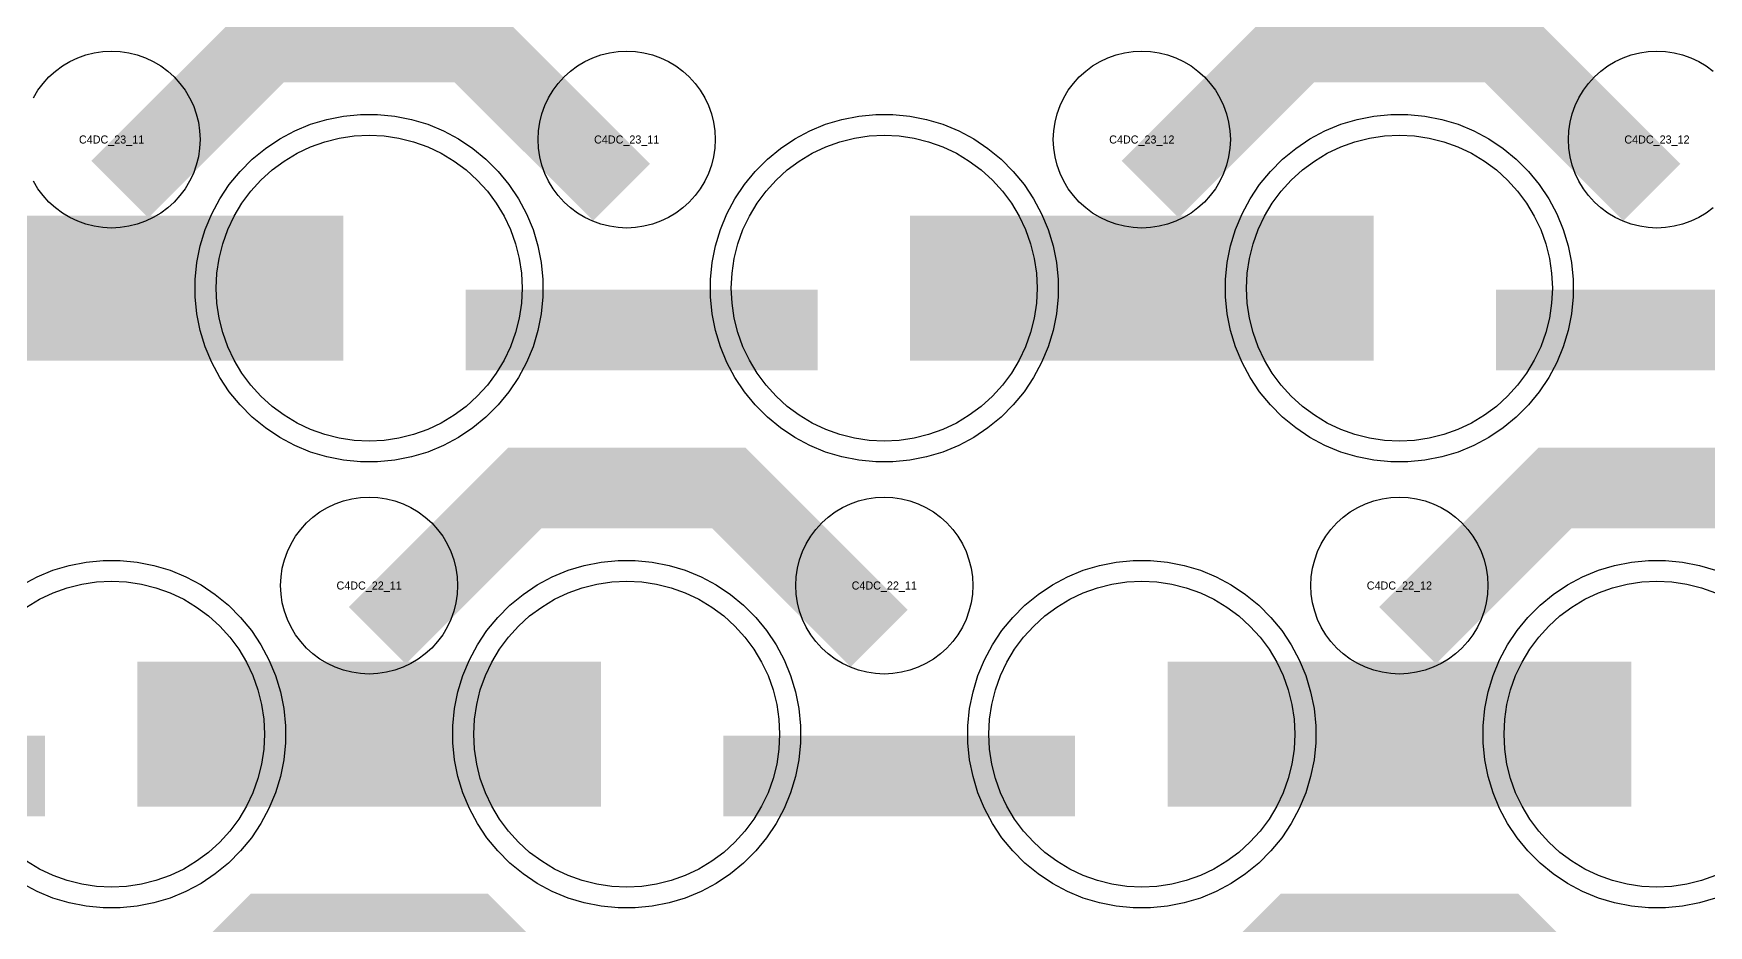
# Model space of a CAD drawing. Extents: x -11880 to 11880, y -14992 to 14992.
# Drawn here: x -8504 to -7984, y -11851 to -11573 of the extents above; entities that cross this region are included whole.
import ezdxf
from ezdxf.enums import TextEntityAlignment as Align

# ---------------------------------------------------------------- set-up
doc = ezdxf.new("R2010")
doc.units = 0
doc.header["$MEASUREMENT"] = 0
for name, color, linetype in [('GDS_775_DT_237', 138, 'CONTINUOUS'), ('RDL1_FS', 34, 'CONTINUOUS'), ('RDL_BS', 160, 'CONTINUOUS')]:
    doc.layers.add(name, color=color, linetype=linetype)

msp = doc.modelspace()

# ---------------------------------------------------------------- linework, layer by layer
at = {"layer": 'RDL1_FS', "color": 240, "true_color": 0xed1f24}
for points in [[(-8400, -11700.099), (-8404.657, -11699.87), (-8409.268, -11699.186), (-8413.791, -11698.054), (-8418.181, -11696.482), (-8422.395, -11694.49), (-8426.395, -11692.092), (-8430.14, -11689.314), (-8433.594, -11686.184), (-8436.724, -11682.73), (-8439.502, -11678.985), (-8441.9, -11674.985), (-8443.892, -11670.771), (-8445.464, -11666.381), (-8446.596, -11661.858), (-8447.28, -11657.247), (-8447.509, -11652.59), (-8447.28, -11647.933), (-8446.596, -11643.322), (-8445.464, -11638.799), (-8443.892, -11634.409), (-8441.9, -11630.195), (-8439.502, -11626.195), (-8436.724, -11622.45), (-8433.594, -11618.996), (-8430.14, -11615.866), (-8426.395, -11613.088), (-8422.395, -11610.69), (-8418.181, -11608.698), (-8413.791, -11607.126), (-8409.268, -11605.994), (-8404.657, -11605.31), (-8400, -11605.081), (-8395.343, -11605.31), (-8390.732, -11605.994), (-8386.209, -11607.126), (-8381.819, -11608.698), (-8377.605, -11610.69), (-8373.605, -11613.088), (-8369.86, -11615.866), (-8366.406, -11618.996), (-8363.276, -11622.45), (-8360.498, -11626.195), (-8358.1, -11630.195), (-8356.108, -11634.409), (-8354.536, -11638.799), (-8353.404, -11643.322), (-8352.72, -11647.933), (-8352.491, -11652.59), (-8352.72, -11657.247), (-8353.404, -11661.858), (-8354.536, -11666.381), (-8356.108, -11670.771), (-8358.1, -11674.985), (-8360.498, -11678.985), (-8363.276, -11682.73), (-8366.406, -11686.184), (-8369.86, -11689.314), (-8373.605, -11692.092), (-8377.605, -11694.49), (-8381.819, -11696.482), (-8386.209, -11698.054), (-8390.732, -11699.186), (-8395.343, -11699.87)], [(-8240, -11700.099), (-8244.657, -11699.87), (-8249.268, -11699.186), (-8253.791, -11698.054), (-8258.181, -11696.482), (-8262.395, -11694.49), (-8266.395, -11692.092), (-8270.14, -11689.314), (-8273.594, -11686.184), (-8276.724, -11682.73), (-8279.502, -11678.985), (-8281.9, -11674.985), (-8283.892, -11670.771), (-8285.464, -11666.381), (-8286.596, -11661.858), (-8287.28, -11657.247), (-8287.509, -11652.59), (-8287.28, -11647.933), (-8286.596, -11643.322), (-8285.464, -11638.799), (-8283.892, -11634.409), (-8281.9, -11630.195), (-8279.502, -11626.195), (-8276.724, -11622.45), (-8273.594, -11618.996), (-8270.14, -11615.866), (-8266.395, -11613.088), (-8262.395, -11610.69), (-8258.181, -11608.698), (-8253.791, -11607.126), (-8249.268, -11605.994), (-8244.657, -11605.31), (-8240, -11605.081), (-8235.343, -11605.31), (-8230.732, -11605.994), (-8226.209, -11607.126), (-8221.819, -11608.698), (-8217.605, -11610.69), (-8213.605, -11613.088), (-8209.86, -11615.866), (-8206.406, -11618.996), (-8203.276, -11622.45), (-8200.498, -11626.195), (-8198.1, -11630.195), (-8196.108, -11634.409), (-8194.536, -11638.799), (-8193.404, -11643.322), (-8192.72, -11647.933), (-8192.491, -11652.59), (-8192.72, -11657.247), (-8193.404, -11661.858), (-8194.536, -11666.381), (-8196.108, -11670.771), (-8198.1, -11674.985), (-8200.498, -11678.985), (-8203.276, -11682.73), (-8206.406, -11686.184), (-8209.86, -11689.314), (-8213.605, -11692.092), (-8217.605, -11694.49), (-8221.819, -11696.482), (-8226.209, -11698.054), (-8230.732, -11699.186), (-8235.343, -11699.87)], [(-8080, -11700.099), (-8084.657, -11699.87), (-8089.268, -11699.186), (-8093.791, -11698.054), (-8098.181, -11696.482), (-8102.395, -11694.49), (-8106.395, -11692.092), (-8110.14, -11689.314), (-8113.594, -11686.184), (-8116.724, -11682.73), (-8119.502, -11678.985), (-8121.9, -11674.985), (-8123.892, -11670.771), (-8125.464, -11666.381), (-8126.596, -11661.858), (-8127.28, -11657.247), (-8127.509, -11652.59), (-8127.28, -11647.933), (-8126.596, -11643.322), (-8125.464, -11638.799), (-8123.892, -11634.409), (-8121.9, -11630.195), (-8119.502, -11626.195), (-8116.724, -11622.45), (-8113.594, -11618.996), (-8110.14, -11615.866), (-8106.395, -11613.088), (-8102.395, -11610.69), (-8098.181, -11608.698), (-8093.791, -11607.126), (-8089.268, -11605.994), (-8084.657, -11605.31), (-8080, -11605.081), (-8075.343, -11605.31), (-8070.732, -11605.994), (-8066.209, -11607.126), (-8061.819, -11608.698), (-8057.605, -11610.69), (-8053.605, -11613.088), (-8049.86, -11615.866), (-8046.406, -11618.996), (-8043.276, -11622.45), (-8040.498, -11626.195), (-8038.1, -11630.195), (-8036.108, -11634.409), (-8034.536, -11638.799), (-8033.404, -11643.322), (-8032.72, -11647.933), (-8032.491, -11652.59), (-8032.72, -11657.247), (-8033.404, -11661.858), (-8034.536, -11666.381), (-8036.108, -11670.771), (-8038.1, -11674.985), (-8040.498, -11678.985), (-8043.276, -11682.73), (-8046.406, -11686.184), (-8049.86, -11689.314), (-8053.605, -11692.092), (-8057.605, -11694.49), (-8061.819, -11696.482), (-8066.209, -11698.054), (-8070.732, -11699.186), (-8075.343, -11699.87)]]:
    msp.add_lwpolyline(points, close=True, dxfattribs=at)
for points in [[(-8551.998, -11652.59, 45, 45, 0), (-8479.998, -11652.59, 45, 45, 0)], [(-8479.998, -11652.59, 45, 45, 0), (-8407.998, -11652.59, 45, 45, 0)], [(-8231.998, -11652.59, 45, 45, 0), (-8159.998, -11652.59, 45, 45, 0)], [(-8159.998, -11652.59, 45, 45, 0), (-8087.998, -11652.59, 45, 45, 0)]]:
    msp.add_lwpolyline(points, format="xyseb", dxfattribs=at)
at = {"layer": 'RDL1_FS'}
for points in [[(-8506.395, -11751.653), (-8502.395, -11749.255), (-8498.181, -11747.263), (-8493.791, -11745.691), (-8489.268, -11744.559), (-8484.657, -11743.875), (-8480, -11743.646), (-8475.343, -11743.875), (-8470.732, -11744.559), (-8466.209, -11745.691), (-8461.819, -11747.263), (-8457.605, -11749.255), (-8453.605, -11751.653), (-8449.86, -11754.431), (-8446.406, -11757.561), (-8443.276, -11761.015), (-8440.498, -11764.76), (-8438.1, -11768.76), (-8436.108, -11772.974), (-8434.536, -11777.364), (-8433.404, -11781.887), (-8432.72, -11786.498), (-8432.491, -11791.155), (-8432.72, -11795.812), (-8433.404, -11800.423), (-8434.536, -11804.946), (-8436.108, -11809.336), (-8438.1, -11813.55), (-8440.498, -11817.55), (-8443.276, -11821.295), (-8446.406, -11824.749), (-8449.86, -11827.879), (-8453.605, -11830.657), (-8457.605, -11833.055), (-8461.819, -11835.047), (-8466.209, -11836.619), (-8470.732, -11837.751), (-8475.343, -11838.435), (-8480, -11838.664), (-8484.657, -11838.435), (-8489.268, -11837.751), (-8493.791, -11836.619), (-8498.181, -11835.047), (-8502.395, -11833.055), (-8506.395, -11830.657)], [(-7981.819, -11835.047), (-7986.209, -11836.619), (-7990.732, -11837.751), (-7995.343, -11838.435), (-8000, -11838.664), (-8004.657, -11838.435), (-8009.268, -11837.751), (-8013.791, -11836.619), (-8018.181, -11835.047), (-8022.395, -11833.055), (-8026.395, -11830.657), (-8030.14, -11827.879), (-8033.594, -11824.749), (-8036.724, -11821.295), (-8039.502, -11817.55), (-8041.9, -11813.55), (-8043.892, -11809.336), (-8045.464, -11804.946), (-8046.596, -11800.423), (-8047.28, -11795.812), (-8047.509, -11791.155), (-8047.28, -11786.498), (-8046.596, -11781.887), (-8045.464, -11777.364), (-8043.892, -11772.974), (-8041.9, -11768.76), (-8039.502, -11764.76), (-8036.724, -11761.015), (-8033.594, -11757.561), (-8030.14, -11754.431), (-8026.395, -11751.653), (-8022.395, -11749.255), (-8018.181, -11747.263), (-8013.791, -11745.691), (-8009.268, -11744.559), (-8004.657, -11743.875), (-8000, -11743.646), (-7995.343, -11743.875), (-7990.732, -11744.559), (-7986.209, -11745.691), (-7981.819, -11747.263)]]:
    msp.add_lwpolyline(points, dxfattribs=at)
for points in [[(-8320, -11838.664), (-8324.657, -11838.435), (-8329.268, -11837.751), (-8333.791, -11836.619), (-8338.181, -11835.047), (-8342.395, -11833.055), (-8346.395, -11830.657), (-8350.14, -11827.879), (-8353.594, -11824.749), (-8356.724, -11821.295), (-8359.502, -11817.55), (-8361.9, -11813.55), (-8363.892, -11809.336), (-8365.464, -11804.946), (-8366.596, -11800.423), (-8367.28, -11795.812), (-8367.509, -11791.155), (-8367.28, -11786.498), (-8366.596, -11781.887), (-8365.464, -11777.364), (-8363.892, -11772.974), (-8361.9, -11768.76), (-8359.502, -11764.76), (-8356.724, -11761.015), (-8353.594, -11757.561), (-8350.14, -11754.431), (-8346.395, -11751.653), (-8342.395, -11749.255), (-8338.181, -11747.263), (-8333.791, -11745.691), (-8329.268, -11744.559), (-8324.657, -11743.875), (-8320, -11743.646), (-8315.343, -11743.875), (-8310.732, -11744.559), (-8306.209, -11745.691), (-8301.819, -11747.263), (-8297.605, -11749.255), (-8293.605, -11751.653), (-8289.86, -11754.431), (-8286.406, -11757.561), (-8283.276, -11761.015), (-8280.498, -11764.76), (-8278.1, -11768.76), (-8276.108, -11772.974), (-8274.536, -11777.364), (-8273.404, -11781.887), (-8272.72, -11786.498), (-8272.491, -11791.155), (-8272.72, -11795.812), (-8273.404, -11800.423), (-8274.536, -11804.946), (-8276.108, -11809.336), (-8278.1, -11813.55), (-8280.498, -11817.55), (-8283.276, -11821.295), (-8286.406, -11824.749), (-8289.86, -11827.879), (-8293.605, -11830.657), (-8297.605, -11833.055), (-8301.819, -11835.047), (-8306.209, -11836.619), (-8310.732, -11837.751), (-8315.343, -11838.435)], [(-8160, -11838.664), (-8164.657, -11838.435), (-8169.268, -11837.751), (-8173.791, -11836.619), (-8178.181, -11835.047), (-8182.395, -11833.055), (-8186.395, -11830.657), (-8190.14, -11827.879), (-8193.594, -11824.749), (-8196.724, -11821.295), (-8199.502, -11817.55), (-8201.9, -11813.55), (-8203.892, -11809.336), (-8205.464, -11804.946), (-8206.596, -11800.423), (-8207.28, -11795.812), (-8207.509, -11791.155), (-8207.28, -11786.498), (-8206.596, -11781.887), (-8205.464, -11777.364), (-8203.892, -11772.974), (-8201.9, -11768.76), (-8199.502, -11764.76), (-8196.724, -11761.015), (-8193.594, -11757.561), (-8190.14, -11754.431), (-8186.395, -11751.653), (-8182.395, -11749.255), (-8178.181, -11747.263), (-8173.791, -11745.691), (-8169.268, -11744.559), (-8164.657, -11743.875), (-8160, -11743.646), (-8155.343, -11743.875), (-8150.732, -11744.559), (-8146.209, -11745.691), (-8141.819, -11747.263), (-8137.605, -11749.255), (-8133.605, -11751.653), (-8129.86, -11754.431), (-8126.406, -11757.561), (-8123.276, -11761.015), (-8120.498, -11764.76), (-8118.1, -11768.76), (-8116.108, -11772.974), (-8114.536, -11777.364), (-8113.404, -11781.887), (-8112.72, -11786.498), (-8112.491, -11791.155), (-8112.72, -11795.812), (-8113.404, -11800.423), (-8114.536, -11804.946), (-8116.108, -11809.336), (-8118.1, -11813.55), (-8120.498, -11817.55), (-8123.276, -11821.295), (-8126.406, -11824.749), (-8129.86, -11827.879), (-8133.605, -11830.657), (-8137.605, -11833.055), (-8141.819, -11835.047), (-8146.209, -11836.619), (-8150.732, -11837.751), (-8155.343, -11838.435)]]:
    msp.add_lwpolyline(points, close=True, dxfattribs=at)
for points in [[(-8471.998, -11791.155, 45, 45, 0), (-8399.998, -11791.155, 45, 45, 0)], [(-8399.998, -11791.155, 45, 45, 0), (-8327.998, -11791.155, 45, 45, 0)], [(-8151.998, -11791.155, 45, 45, 0), (-8079.998, -11791.155, 45, 45, 0)], [(-8079.998, -11791.155, 45, 45, 0), (-8007.998, -11791.155, 45, 45, 0)]]:
    msp.add_lwpolyline(points, format="xyseb", dxfattribs=at)
at = {"layer": 'RDL_BS'}
for points in [[(-8477.438, -11621.904, 25, 25, 0), (-8431.623, -11576.089, 25, 25, 0), (-8398.07, -11576.089, 25, 25, 0)], [(-8321.599, -11622.803, 25, 25, 0), (-8368.313, -11576.089, 25, 25, 0), (-8398.071, -11576.089, 25, 25, 0)], [(-8157.438, -11621.904, 25, 25, 0), (-8111.623, -11576.089, 25, 25, 0), (-8078.07, -11576.089, 25, 25, 0)], [(-8001.599, -11622.803, 25, 25, 0), (-8048.313, -11576.089, 25, 25, 0), (-8078.071, -11576.089, 25, 25, 0)], [(-8397.438, -11760.469, 25, 25, 0), (-8351.623, -11714.654, 25, 25, 0), (-8318.07, -11714.654, 25, 25, 0)], [(-8241.599, -11761.368, 25, 25, 0), (-8288.313, -11714.654, 25, 25, 0), (-8318.071, -11714.654, 25, 25, 0)], [(-8077.438, -11760.469, 25, 25, 0), (-8031.623, -11714.654, 25, 25, 0), (-7998.07, -11714.654, 25, 25, 0)], [(-7921.599, -11761.368, 25, 25, 0), (-7968.313, -11714.654, 25, 25, 0), (-7998.071, -11714.654, 25, 25, 0)], [(-8609.984, -11804.168, 25, 25, 0), (-8500.719, -11804.168, 25, 25, 0)], [(-8289.984, -11804.168, 25, 25, 0), (-8180.719, -11804.168, 25, 25, 0)], [(-8477.438, -11899.034, 25, 25, 0), (-8431.623, -11853.219, 25, 25, 0), (-8398.07, -11853.219, 25, 25, 0)], [(-8321.599, -11899.933, 25, 25, 0), (-8368.313, -11853.219, 25, 25, 0), (-8398.071, -11853.219, 25, 25, 0)], [(-8157.438, -11899.034, 25, 25, 0), (-8111.623, -11853.219, 25, 25, 0), (-8078.07, -11853.219, 25, 25, 0)], [(-8001.599, -11899.933, 25, 25, 0), (-8048.313, -11853.219, 25, 25, 0), (-8078.071, -11853.219, 25, 25, 0)]]:
    msp.add_lwpolyline(points, format="xyseb", dxfattribs=at)
for points in [[(-8504.25, -11593.446), (-8502.857, -11591.122), (-8501.254, -11588.959), (-8499.442, -11586.96), (-8497.443, -11585.148), (-8495.28, -11583.545), (-8492.956, -11582.152), (-8490.519, -11581), (-8487.984, -11580.093), (-8485.365, -11579.436), (-8482.693, -11579.04), (-8480, -11578.908), (-8477.307, -11579.04), (-8474.635, -11579.436), (-8472.016, -11580.093), (-8469.481, -11581), (-8467.044, -11582.152), (-8464.72, -11583.545), (-8462.557, -11585.148), (-8460.558, -11586.96), (-8458.746, -11588.959), (-8457.143, -11591.122), (-8455.75, -11593.446), (-8454.598, -11595.883), (-8453.691, -11598.418), (-8453.034, -11601.037), (-8452.638, -11603.709), (-8452.506, -11606.402), (-8452.638, -11609.095), (-8453.034, -11611.767), (-8453.691, -11614.386), (-8454.598, -11616.921), (-8455.75, -11619.358), (-8457.143, -11621.682), (-8458.746, -11623.845), (-8460.558, -11625.844), (-8462.557, -11627.656), (-8464.72, -11629.259), (-8467.044, -11630.652), (-8469.481, -11631.804), (-8472.016, -11632.711), (-8474.635, -11633.368), (-8477.307, -11633.764), (-8480, -11633.896), (-8482.693, -11633.764), (-8485.365, -11633.368), (-8487.984, -11632.711), (-8490.519, -11631.804), (-8492.956, -11630.652), (-8495.28, -11629.259), (-8497.443, -11627.656), (-8499.442, -11625.844), (-8501.254, -11623.845), (-8502.857, -11621.682), (-8504.25, -11619.358)], [(-7982.557, -11627.656), (-7984.72, -11629.259), (-7987.044, -11630.652), (-7989.481, -11631.804), (-7992.016, -11632.711), (-7994.635, -11633.368), (-7997.307, -11633.764), (-8000, -11633.896), (-8002.693, -11633.764), (-8005.365, -11633.368), (-8007.984, -11632.711), (-8010.519, -11631.804), (-8012.956, -11630.652), (-8015.28, -11629.259), (-8017.443, -11627.656), (-8019.442, -11625.844), (-8021.254, -11623.845), (-8022.857, -11621.682), (-8024.25, -11619.358), (-8025.402, -11616.921), (-8026.309, -11614.386), (-8026.966, -11611.767), (-8027.362, -11609.095), (-8027.494, -11606.402), (-8027.362, -11603.709), (-8026.966, -11601.037), (-8026.309, -11598.418), (-8025.402, -11595.883), (-8024.25, -11593.446), (-8022.857, -11591.122), (-8021.254, -11588.959), (-8019.442, -11586.96), (-8017.443, -11585.148), (-8015.28, -11583.545), (-8012.956, -11582.152), (-8010.519, -11581), (-8007.984, -11580.093), (-8005.365, -11579.436), (-8002.693, -11579.04), (-8000, -11578.908), (-7997.307, -11579.04), (-7994.635, -11579.436), (-7992.016, -11580.093), (-7989.481, -11581), (-7987.044, -11582.152), (-7984.72, -11583.545), (-7982.557, -11585.148)], [(-8507.777, -11744.772), (-8503.115, -11742.28), (-8498.205, -11740.249), (-8493.165, -11738.718), (-8487.938, -11737.672), (-8482.644, -11737.155), (-8477.356, -11737.155), (-8472.062, -11737.672), (-8466.835, -11738.718), (-8461.795, -11740.249), (-8456.885, -11742.28), (-8452.223, -11744.772), (-8447.809, -11747.719), (-8443.708, -11751.081), (-8439.926, -11754.863), (-8436.564, -11758.964), (-8433.617, -11763.378), (-8431.125, -11768.04), (-8429.094, -11772.95), (-8427.563, -11777.99), (-8426.517, -11783.217), (-8426, -11788.511), (-8426, -11793.799), (-8426.517, -11799.093), (-8427.563, -11804.32), (-8429.094, -11809.36), (-8431.125, -11814.27), (-8433.617, -11818.932), (-8436.564, -11823.346), (-8439.926, -11827.447), (-8443.708, -11831.229), (-8447.809, -11834.591), (-8452.223, -11837.538), (-8456.885, -11840.03), (-8461.795, -11842.061), (-8466.835, -11843.592), (-8472.062, -11844.638), (-8477.356, -11845.155), (-8482.644, -11845.155), (-8487.938, -11844.638), (-8493.165, -11843.592), (-8498.205, -11842.061), (-8503.115, -11840.03), (-8507.777, -11837.538)], [(-7981.795, -11842.061), (-7986.835, -11843.592), (-7992.062, -11844.638), (-7997.356, -11845.155), (-8002.644, -11845.155), (-8007.938, -11844.638), (-8013.165, -11843.592), (-8018.205, -11842.061), (-8023.115, -11840.03), (-8027.777, -11837.538), (-8032.191, -11834.591), (-8036.292, -11831.229), (-8040.074, -11827.447), (-8043.436, -11823.346), (-8046.383, -11818.932), (-8048.875, -11814.27), (-8050.906, -11809.36), (-8052.437, -11804.32), (-8053.483, -11799.093), (-8054, -11793.799), (-8054, -11788.511), (-8053.483, -11783.217), (-8052.437, -11777.99), (-8050.906, -11772.95), (-8048.875, -11768.04), (-8046.383, -11763.378), (-8043.436, -11758.964), (-8040.074, -11754.863), (-8036.292, -11751.081), (-8032.191, -11747.719), (-8027.777, -11744.772), (-8023.115, -11742.28), (-8018.205, -11740.249), (-8013.165, -11738.718), (-8007.938, -11737.672), (-8002.644, -11737.155), (-7997.356, -11737.155), (-7992.062, -11737.672), (-7986.835, -11738.718), (-7981.795, -11740.249)]]:
    msp.add_lwpolyline(points, dxfattribs=at)
for points in [[(-8320, -11633.896), (-8322.693, -11633.764), (-8325.365, -11633.368), (-8327.984, -11632.711), (-8330.519, -11631.804), (-8332.956, -11630.652), (-8335.28, -11629.259), (-8337.443, -11627.656), (-8339.442, -11625.844), (-8341.254, -11623.845), (-8342.857, -11621.682), (-8344.25, -11619.358), (-8345.402, -11616.921), (-8346.309, -11614.386), (-8346.966, -11611.767), (-8347.362, -11609.095), (-8347.494, -11606.402), (-8347.362, -11603.709), (-8346.966, -11601.037), (-8346.309, -11598.418), (-8345.402, -11595.883), (-8344.25, -11593.446), (-8342.857, -11591.122), (-8341.254, -11588.959), (-8339.442, -11586.96), (-8337.443, -11585.148), (-8335.28, -11583.545), (-8332.956, -11582.152), (-8330.519, -11581), (-8327.984, -11580.093), (-8325.365, -11579.436), (-8322.693, -11579.04), (-8320, -11578.908), (-8317.307, -11579.04), (-8314.635, -11579.436), (-8312.016, -11580.093), (-8309.481, -11581), (-8307.044, -11582.152), (-8304.72, -11583.545), (-8302.557, -11585.148), (-8300.558, -11586.96), (-8298.746, -11588.959), (-8297.143, -11591.122), (-8295.75, -11593.446), (-8294.598, -11595.883), (-8293.691, -11598.418), (-8293.034, -11601.037), (-8292.638, -11603.709), (-8292.506, -11606.402), (-8292.638, -11609.095), (-8293.034, -11611.767), (-8293.691, -11614.386), (-8294.598, -11616.921), (-8295.75, -11619.358), (-8297.143, -11621.682), (-8298.746, -11623.845), (-8300.558, -11625.844), (-8302.557, -11627.656), (-8304.72, -11629.259), (-8307.044, -11630.652), (-8309.481, -11631.804), (-8312.016, -11632.711), (-8314.635, -11633.368), (-8317.307, -11633.764)], [(-8160, -11633.896), (-8162.693, -11633.764), (-8165.365, -11633.368), (-8167.984, -11632.711), (-8170.519, -11631.804), (-8172.956, -11630.652), (-8175.28, -11629.259), (-8177.443, -11627.656), (-8179.442, -11625.844), (-8181.254, -11623.845), (-8182.857, -11621.682), (-8184.25, -11619.358), (-8185.402, -11616.921), (-8186.309, -11614.386), (-8186.966, -11611.767), (-8187.362, -11609.095), (-8187.494, -11606.402), (-8187.362, -11603.709), (-8186.966, -11601.037), (-8186.309, -11598.418), (-8185.402, -11595.883), (-8184.25, -11593.446), (-8182.857, -11591.122), (-8181.254, -11588.959), (-8179.442, -11586.96), (-8177.443, -11585.148), (-8175.28, -11583.545), (-8172.956, -11582.152), (-8170.519, -11581), (-8167.984, -11580.093), (-8165.365, -11579.436), (-8162.693, -11579.04), (-8160, -11578.908), (-8157.307, -11579.04), (-8154.635, -11579.436), (-8152.016, -11580.093), (-8149.481, -11581), (-8147.044, -11582.152), (-8144.72, -11583.545), (-8142.557, -11585.148), (-8140.558, -11586.96), (-8138.746, -11588.959), (-8137.143, -11591.122), (-8135.75, -11593.446), (-8134.598, -11595.883), (-8133.691, -11598.418), (-8133.034, -11601.037), (-8132.638, -11603.709), (-8132.506, -11606.402), (-8132.638, -11609.095), (-8133.034, -11611.767), (-8133.691, -11614.386), (-8134.598, -11616.921), (-8135.75, -11619.358), (-8137.143, -11621.682), (-8138.746, -11623.845), (-8140.558, -11625.844), (-8142.557, -11627.656), (-8144.72, -11629.259), (-8147.044, -11630.652), (-8149.481, -11631.804), (-8152.016, -11632.711), (-8154.635, -11633.368), (-8157.307, -11633.764)], [(-8400, -11772.461), (-8402.693, -11772.329), (-8405.365, -11771.933), (-8407.984, -11771.276), (-8410.519, -11770.369), (-8412.956, -11769.217), (-8415.28, -11767.824), (-8417.443, -11766.221), (-8419.442, -11764.409), (-8421.254, -11762.41), (-8422.857, -11760.247), (-8424.25, -11757.923), (-8425.402, -11755.486), (-8426.309, -11752.951), (-8426.966, -11750.332), (-8427.362, -11747.66), (-8427.494, -11744.967), (-8427.362, -11742.274), (-8426.966, -11739.602), (-8426.309, -11736.983), (-8425.402, -11734.448), (-8424.25, -11732.011), (-8422.857, -11729.687), (-8421.254, -11727.524), (-8419.442, -11725.525), (-8417.443, -11723.713), (-8415.28, -11722.11), (-8412.956, -11720.717), (-8410.519, -11719.565), (-8407.984, -11718.658), (-8405.365, -11718.001), (-8402.693, -11717.605), (-8400, -11717.473), (-8397.307, -11717.605), (-8394.635, -11718.001), (-8392.016, -11718.658), (-8389.481, -11719.565), (-8387.044, -11720.717), (-8384.72, -11722.11), (-8382.557, -11723.713), (-8380.558, -11725.525), (-8378.746, -11727.524), (-8377.143, -11729.687), (-8375.75, -11732.011), (-8374.598, -11734.448), (-8373.691, -11736.983), (-8373.034, -11739.602), (-8372.638, -11742.274), (-8372.506, -11744.967), (-8372.638, -11747.66), (-8373.034, -11750.332), (-8373.691, -11752.951), (-8374.598, -11755.486), (-8375.75, -11757.923), (-8377.143, -11760.247), (-8378.746, -11762.41), (-8380.558, -11764.409), (-8382.557, -11766.221), (-8384.72, -11767.824), (-8387.044, -11769.217), (-8389.481, -11770.369), (-8392.016, -11771.276), (-8394.635, -11771.933), (-8397.307, -11772.329)], [(-8240, -11772.461), (-8242.693, -11772.329), (-8245.365, -11771.933), (-8247.984, -11771.276), (-8250.519, -11770.369), (-8252.956, -11769.217), (-8255.28, -11767.824), (-8257.443, -11766.221), (-8259.442, -11764.409), (-8261.254, -11762.41), (-8262.857, -11760.247), (-8264.25, -11757.923), (-8265.402, -11755.486), (-8266.309, -11752.951), (-8266.966, -11750.332), (-8267.362, -11747.66), (-8267.494, -11744.967), (-8267.362, -11742.274), (-8266.966, -11739.602), (-8266.309, -11736.983), (-8265.402, -11734.448), (-8264.25, -11732.011), (-8262.857, -11729.687), (-8261.254, -11727.524), (-8259.442, -11725.525), (-8257.443, -11723.713), (-8255.28, -11722.11), (-8252.956, -11720.717), (-8250.519, -11719.565), (-8247.984, -11718.658), (-8245.365, -11718.001), (-8242.693, -11717.605), (-8240, -11717.473), (-8237.307, -11717.605), (-8234.635, -11718.001), (-8232.016, -11718.658), (-8229.481, -11719.565), (-8227.044, -11720.717), (-8224.72, -11722.11), (-8222.557, -11723.713), (-8220.558, -11725.525), (-8218.746, -11727.524), (-8217.143, -11729.687), (-8215.75, -11732.011), (-8214.598, -11734.448), (-8213.691, -11736.983), (-8213.034, -11739.602), (-8212.638, -11742.274), (-8212.506, -11744.967), (-8212.638, -11747.66), (-8213.034, -11750.332), (-8213.691, -11752.951), (-8214.598, -11755.486), (-8215.75, -11757.923), (-8217.143, -11760.247), (-8218.746, -11762.41), (-8220.558, -11764.409), (-8222.557, -11766.221), (-8224.72, -11767.824), (-8227.044, -11769.217), (-8229.481, -11770.369), (-8232.016, -11771.276), (-8234.635, -11771.933), (-8237.307, -11772.329)], [(-8080, -11772.461), (-8082.693, -11772.329), (-8085.365, -11771.933), (-8087.984, -11771.276), (-8090.519, -11770.369), (-8092.956, -11769.217), (-8095.28, -11767.824), (-8097.443, -11766.221), (-8099.442, -11764.409), (-8101.254, -11762.41), (-8102.857, -11760.247), (-8104.25, -11757.923), (-8105.402, -11755.486), (-8106.309, -11752.951), (-8106.966, -11750.332), (-8107.362, -11747.66), (-8107.494, -11744.967), (-8107.362, -11742.274), (-8106.966, -11739.602), (-8106.309, -11736.983), (-8105.402, -11734.448), (-8104.25, -11732.011), (-8102.857, -11729.687), (-8101.254, -11727.524), (-8099.442, -11725.525), (-8097.443, -11723.713), (-8095.28, -11722.11), (-8092.956, -11720.717), (-8090.519, -11719.565), (-8087.984, -11718.658), (-8085.365, -11718.001), (-8082.693, -11717.605), (-8080, -11717.473), (-8077.307, -11717.605), (-8074.635, -11718.001), (-8072.016, -11718.658), (-8069.481, -11719.565), (-8067.044, -11720.717), (-8064.72, -11722.11), (-8062.557, -11723.713), (-8060.558, -11725.525), (-8058.746, -11727.524), (-8057.143, -11729.687), (-8055.75, -11732.011), (-8054.598, -11734.448), (-8053.691, -11736.983), (-8053.034, -11739.602), (-8052.638, -11742.274), (-8052.506, -11744.967), (-8052.638, -11747.66), (-8053.034, -11750.332), (-8053.691, -11752.951), (-8054.598, -11755.486), (-8055.75, -11757.923), (-8057.143, -11760.247), (-8058.746, -11762.41), (-8060.558, -11764.409), (-8062.557, -11766.221), (-8064.72, -11767.824), (-8067.044, -11769.217), (-8069.481, -11770.369), (-8072.016, -11771.276), (-8074.635, -11771.933), (-8077.307, -11772.329)], [(-8322.644, -11845.155), (-8327.938, -11844.638), (-8333.165, -11843.592), (-8338.205, -11842.061), (-8343.115, -11840.03), (-8347.777, -11837.538), (-8352.191, -11834.591), (-8356.292, -11831.229), (-8360.074, -11827.447), (-8363.436, -11823.346), (-8366.383, -11818.932), (-8368.875, -11814.27), (-8370.906, -11809.36), (-8372.437, -11804.32), (-8373.483, -11799.093), (-8374, -11793.799), (-8374, -11788.511), (-8373.483, -11783.217), (-8372.437, -11777.99), (-8370.906, -11772.95), (-8368.875, -11768.04), (-8366.383, -11763.378), (-8363.436, -11758.964), (-8360.074, -11754.863), (-8356.292, -11751.081), (-8352.191, -11747.719), (-8347.777, -11744.772), (-8343.115, -11742.28), (-8338.205, -11740.249), (-8333.165, -11738.718), (-8327.938, -11737.672), (-8322.644, -11737.155), (-8317.356, -11737.155), (-8312.062, -11737.672), (-8306.835, -11738.718), (-8301.795, -11740.249), (-8296.885, -11742.28), (-8292.223, -11744.772), (-8287.809, -11747.719), (-8283.708, -11751.081), (-8279.926, -11754.863), (-8276.564, -11758.964), (-8273.617, -11763.378), (-8271.125, -11768.04), (-8269.094, -11772.95), (-8267.563, -11777.99), (-8266.517, -11783.217), (-8266, -11788.511), (-8266, -11793.799), (-8266.517, -11799.093), (-8267.563, -11804.32), (-8269.094, -11809.36), (-8271.125, -11814.27), (-8273.617, -11818.932), (-8276.564, -11823.346), (-8279.926, -11827.447), (-8283.708, -11831.229), (-8287.809, -11834.591), (-8292.223, -11837.538), (-8296.885, -11840.03), (-8301.795, -11842.061), (-8306.835, -11843.592), (-8312.062, -11844.638), (-8317.356, -11845.155)], [(-8162.644, -11845.155), (-8167.938, -11844.638), (-8173.165, -11843.592), (-8178.205, -11842.061), (-8183.115, -11840.03), (-8187.777, -11837.538), (-8192.191, -11834.591), (-8196.292, -11831.229), (-8200.074, -11827.447), (-8203.436, -11823.346), (-8206.383, -11818.932), (-8208.875, -11814.27), (-8210.906, -11809.36), (-8212.437, -11804.32), (-8213.483, -11799.093), (-8214, -11793.799), (-8214, -11788.511), (-8213.483, -11783.217), (-8212.437, -11777.99), (-8210.906, -11772.95), (-8208.875, -11768.04), (-8206.383, -11763.378), (-8203.436, -11758.964), (-8200.074, -11754.863), (-8196.292, -11751.081), (-8192.191, -11747.719), (-8187.777, -11744.772), (-8183.115, -11742.28), (-8178.205, -11740.249), (-8173.165, -11738.718), (-8167.938, -11737.672), (-8162.644, -11737.155), (-8157.356, -11737.155), (-8152.062, -11737.672), (-8146.835, -11738.718), (-8141.795, -11740.249), (-8136.885, -11742.28), (-8132.223, -11744.772), (-8127.809, -11747.719), (-8123.708, -11751.081), (-8119.926, -11754.863), (-8116.564, -11758.964), (-8113.617, -11763.378), (-8111.125, -11768.04), (-8109.094, -11772.95), (-8107.563, -11777.99), (-8106.517, -11783.217), (-8106, -11788.511), (-8106, -11793.799), (-8106.517, -11799.093), (-8107.563, -11804.32), (-8109.094, -11809.36), (-8111.125, -11814.27), (-8113.617, -11818.932), (-8116.564, -11823.346), (-8119.926, -11827.447), (-8123.708, -11831.229), (-8127.809, -11834.591), (-8132.223, -11837.538), (-8136.885, -11840.03), (-8141.795, -11842.061), (-8146.835, -11843.592), (-8152.062, -11844.638), (-8157.356, -11845.155)]]:
    msp.add_lwpolyline(points, close=True, dxfattribs=at)
at = {"layer": 'RDL_BS', "color": 240, "true_color": 0xed1f24}
for points in [[(-8402.644, -11706.59), (-8407.938, -11706.073), (-8413.165, -11705.027), (-8418.205, -11703.496), (-8423.115, -11701.465), (-8427.777, -11698.973), (-8432.191, -11696.026), (-8436.292, -11692.664), (-8440.074, -11688.882), (-8443.436, -11684.781), (-8446.383, -11680.367), (-8448.875, -11675.705), (-8450.906, -11670.795), (-8452.437, -11665.755), (-8453.483, -11660.528), (-8454, -11655.234), (-8454, -11649.946), (-8453.483, -11644.652), (-8452.437, -11639.425), (-8450.906, -11634.385), (-8448.875, -11629.475), (-8446.383, -11624.813), (-8443.436, -11620.399), (-8440.074, -11616.298), (-8436.292, -11612.516), (-8432.191, -11609.154), (-8427.777, -11606.207), (-8423.115, -11603.715), (-8418.205, -11601.684), (-8413.165, -11600.153), (-8407.938, -11599.107), (-8402.644, -11598.59), (-8397.356, -11598.59), (-8392.062, -11599.107), (-8386.835, -11600.153), (-8381.795, -11601.684), (-8376.885, -11603.715), (-8372.223, -11606.207), (-8367.809, -11609.154), (-8363.708, -11612.516), (-8359.926, -11616.298), (-8356.564, -11620.399), (-8353.617, -11624.813), (-8351.125, -11629.475), (-8349.094, -11634.385), (-8347.563, -11639.425), (-8346.517, -11644.652), (-8346, -11649.946), (-8346, -11655.234), (-8346.517, -11660.528), (-8347.563, -11665.755), (-8349.094, -11670.795), (-8351.125, -11675.705), (-8353.617, -11680.367), (-8356.564, -11684.781), (-8359.926, -11688.882), (-8363.708, -11692.664), (-8367.809, -11696.026), (-8372.223, -11698.973), (-8376.885, -11701.465), (-8381.795, -11703.496), (-8386.835, -11705.027), (-8392.062, -11706.073), (-8397.356, -11706.59)], [(-8242.644, -11706.59), (-8247.938, -11706.073), (-8253.165, -11705.027), (-8258.205, -11703.496), (-8263.115, -11701.465), (-8267.777, -11698.973), (-8272.191, -11696.026), (-8276.292, -11692.664), (-8280.074, -11688.882), (-8283.436, -11684.781), (-8286.383, -11680.367), (-8288.875, -11675.705), (-8290.906, -11670.795), (-8292.437, -11665.755), (-8293.483, -11660.528), (-8294, -11655.234), (-8294, -11649.946), (-8293.483, -11644.652), (-8292.437, -11639.425), (-8290.906, -11634.385), (-8288.875, -11629.475), (-8286.383, -11624.813), (-8283.436, -11620.399), (-8280.074, -11616.298), (-8276.292, -11612.516), (-8272.191, -11609.154), (-8267.777, -11606.207), (-8263.115, -11603.715), (-8258.205, -11601.684), (-8253.165, -11600.153), (-8247.938, -11599.107), (-8242.644, -11598.59), (-8237.356, -11598.59), (-8232.062, -11599.107), (-8226.835, -11600.153), (-8221.795, -11601.684), (-8216.885, -11603.715), (-8212.223, -11606.207), (-8207.809, -11609.154), (-8203.708, -11612.516), (-8199.926, -11616.298), (-8196.564, -11620.399), (-8193.617, -11624.813), (-8191.125, -11629.475), (-8189.094, -11634.385), (-8187.563, -11639.425), (-8186.517, -11644.652), (-8186, -11649.946), (-8186, -11655.234), (-8186.517, -11660.528), (-8187.563, -11665.755), (-8189.094, -11670.795), (-8191.125, -11675.705), (-8193.617, -11680.367), (-8196.564, -11684.781), (-8199.926, -11688.882), (-8203.708, -11692.664), (-8207.809, -11696.026), (-8212.223, -11698.973), (-8216.885, -11701.465), (-8221.795, -11703.496), (-8226.835, -11705.027), (-8232.062, -11706.073), (-8237.356, -11706.59)], [(-8082.644, -11706.59), (-8087.938, -11706.073), (-8093.165, -11705.027), (-8098.205, -11703.496), (-8103.115, -11701.465), (-8107.777, -11698.973), (-8112.191, -11696.026), (-8116.292, -11692.664), (-8120.074, -11688.882), (-8123.436, -11684.781), (-8126.383, -11680.367), (-8128.875, -11675.705), (-8130.906, -11670.795), (-8132.437, -11665.755), (-8133.483, -11660.528), (-8134, -11655.234), (-8134, -11649.946), (-8133.483, -11644.652), (-8132.437, -11639.425), (-8130.906, -11634.385), (-8128.875, -11629.475), (-8126.383, -11624.813), (-8123.436, -11620.399), (-8120.074, -11616.298), (-8116.292, -11612.516), (-8112.191, -11609.154), (-8107.777, -11606.207), (-8103.115, -11603.715), (-8098.205, -11601.684), (-8093.165, -11600.153), (-8087.938, -11599.107), (-8082.644, -11598.59), (-8077.356, -11598.59), (-8072.062, -11599.107), (-8066.835, -11600.153), (-8061.795, -11601.684), (-8056.885, -11603.715), (-8052.223, -11606.207), (-8047.809, -11609.154), (-8043.708, -11612.516), (-8039.926, -11616.298), (-8036.564, -11620.399), (-8033.617, -11624.813), (-8031.125, -11629.475), (-8029.094, -11634.385), (-8027.563, -11639.425), (-8026.517, -11644.652), (-8026, -11649.946), (-8026, -11655.234), (-8026.517, -11660.528), (-8027.563, -11665.755), (-8029.094, -11670.795), (-8031.125, -11675.705), (-8033.617, -11680.367), (-8036.564, -11684.781), (-8039.926, -11688.882), (-8043.708, -11692.664), (-8047.809, -11696.026), (-8052.223, -11698.973), (-8056.885, -11701.465), (-8061.795, -11703.496), (-8066.835, -11705.027), (-8072.062, -11706.073), (-8077.356, -11706.59)]]:
    msp.add_lwpolyline(points, close=True, dxfattribs=at)
for points in [[(-8369.984, -11665.603, 25, 25, 0), (-8260.719, -11665.603, 25, 25, 0)], [(-8049.984, -11665.603, 25, 25, 0), (-7940.719, -11665.603, 25, 25, 0)]]:
    msp.add_lwpolyline(points, format="xyseb", dxfattribs=at)

# ---------------------------------------------------------------- texts
at = {"layer": 'GDS_775_DT_237'}
for s, p in [('C4DC_23_11', (-8480, -11606.402)), ('C4DC_23_11', (-8480, -11606.402)), ('C4DC_23_11', (-8320, -11606.402)), ('C4DC_23_11', (-8320, -11606.402)), ('C4DC_23_12', (-8160, -11606.402)), ('C4DC_23_12', (-8160, -11606.402)), ('C4DC_23_12', (-8000, -11606.402)), ('C4DC_23_12', (-8000, -11606.402)), ('C4DC_22_11', (-8400, -11744.967)), ('C4DC_22_11', (-8400, -11744.967)), ('C4DC_22_11', (-8240, -11744.967)), ('C4DC_22_11', (-8240, -11744.967)), ('C4DC_22_12', (-8080, -11744.967)), ('C4DC_22_12', (-8080, -11744.967))]:
    msp.add_text(s, height=2.5, dxfattribs=at).set_placement(p, align=Align.MIDDLE_CENTER)

doc.saveas('drawing.dxf')
